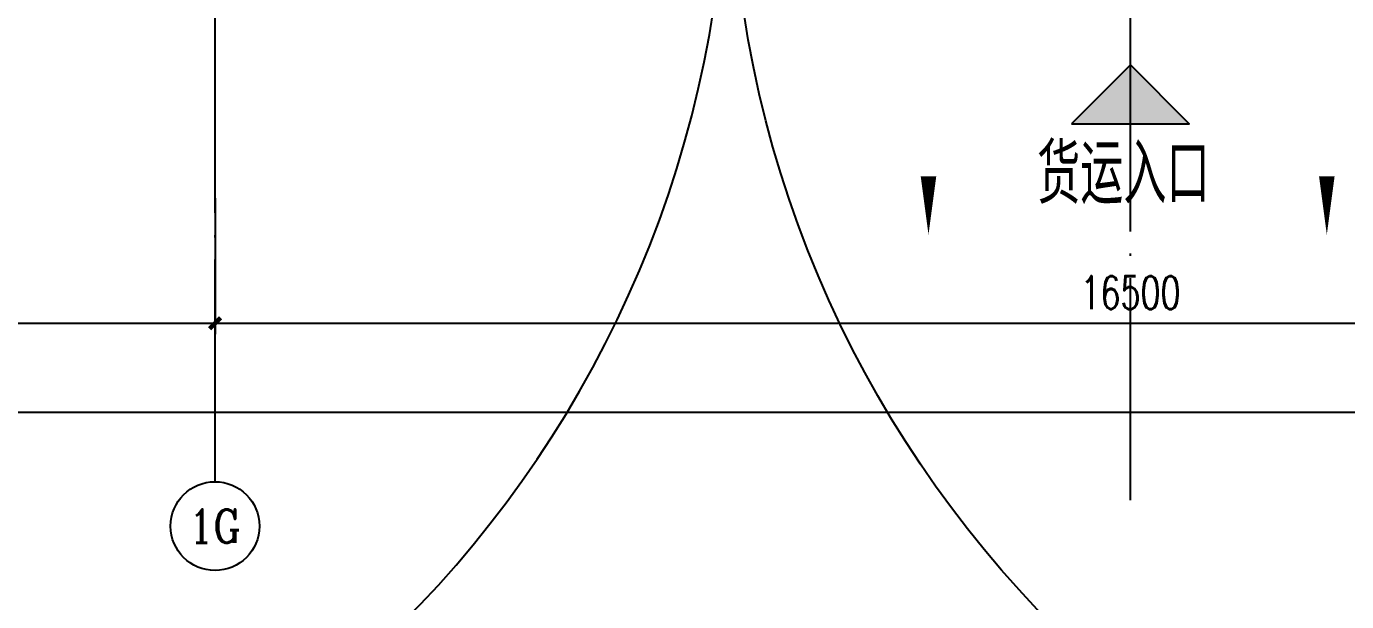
# Model space of a CAD drawing. Extents: x -821772 to -21949, y 506164 to 1049594.
# Drawn here: x -228654 to -216756, y 734747 to 739925 of the extents above; entities that cross this region are included whole.
import ezdxf
from ezdxf.enums import TextEntityAlignment as Align
from ezdxf.xclip import XClip

# ---------------------------------------------------------------- set-up
doc = ezdxf.new("R2010")
doc.units = 0
doc.header["$LTSCALE"] = 1000
doc.header["$MEASUREMENT"] = 0
doc.header["$XCLIPFRAME"] = 2
doc.linetypes.add('10平面20250807_t3$0$DOTE', pattern=[2.42, 2, -0.2, 0.02, -0.2])
doc.layers.get('Defpoints').update_dxf_attribs({"color": 210})
for name, color, linetype in [('10平面20250807_t3$0$A-AXIS-D', 8, 'Continuous'), ('10平面20250807_t3$0$A-AXIS-DOTE', 8, '10平面20250807_t3$0$DOTE'), ('10平面20250807_t3$0$A-AXIS-SYMB', 8, 'Continuous'), ('10平面20250807_t3$0$A-LIN-V', 8, 'Continuous'), ('10平面20250807_t3$0$A-TEXT', 8, 'Continuous'), ('10平面20250807_t3$0$AS-WALL', 8, 'Continuous'), ('10平面20250807_t3$0$FH-line', 8, 'Continuous'), ('10平面20250807_t3$0$FH-tri', 8, 'Continuous'), ('10平面20250807_t3$0$PUB_TEXT', 8, 'Continuous'), ('10平面20250807_t3$0$SB_ZF消火栓', 10, 'Continuous')]:
    doc.layers.add(name, color=color, linetype=linetype)
doc.styles.add('10平面20250807_t3$0$_TCH_AXIS', font='COMPLEX', dxfattribs={"bigfont": 'GBCBIG'})
doc.styles.add('10平面20250807_t3$0$_TCH_DIM_T3', font='SIMPLEX', dxfattribs={"width": 0.705882, "bigfont": 'GBCBIG'})
doc.styles.add('10平面20250807_t3$0$A-STANDARD', font='SIMPLEX', dxfattribs={"bigfont": 'GBCBIG'})
doc.dimstyles.new('10平面20250807_t3$0$_TCH_ARCH&&100', dxfattribs={"dimtxt": 297.5, "dimasz": 100, "dimexe": 100, "dimexo": 100, "dimgap": 126.25, "dimtad": 1, "dimdec": 0, "dimzin": 0, "dimdsep": 46, "dimtxsty": '10平面20250807_t3$0$_TCH_DIM_T3', "dimblk": '10平面20250807_t3$0$_ArchTick', "dimcen": 0.09, "dimclrt": 7, "dimazin": 2, "dimtfac": 1, "dimtdec": 0, "dimtix": 1, "dimtmove": 2, "dimatfit": 3, "dimfxl": 0, "dimtolj": 1, "dimtzin": 0, "dimarcsym": 0})

# ---------------------------------------------------------------- blocks, each defined once
blk = doc.blocks.new('10平面20250807_t3$0$_ArchTick')
at = {"color": 0, "linetype": 'ByBlock', "const_width": 0.4}
blk.add_lwpolyline([(-0.5, -0.5), (0.5, 0.5)], dxfattribs=at)
blk = doc.blocks.new('*D10014')
at = {"layer": '10平面20250807_t3$0$A-AXIS-D', "color": 0, "lineweight": -2}
for p, q in [((-22718, -66440), (-22718, -67667)), ((-6218, -66440), (-6218, -67667)), ((-22718, -67567), (-6218, -67567))]:
    blk.add_line(p, q, dxfattribs=at)
at = {"layer": 'Defpoints', "color": 0}
for p in [(-22718, -66340), (-6218, -66340), (-6218, -67567)]:
    blk.add_point(p, dxfattribs=at)
at = {"layer": '10平面20250807_t3$0$A-AXIS-D', "color": 0, "lineweight": -2, "xscale": 100, "yscale": 100, "zscale": 100, "rotation": 180}
blk.add_blockref('10平面20250807_t3$0$_ArchTick', (-22718, -67567), dxfattribs=at)
at = {"layer": '10平面20250807_t3$0$A-AXIS-D', "color": 0, "lineweight": -2, "xscale": 100, "yscale": 100, "zscale": 100}
blk.add_blockref('10平面20250807_t3$0$_ArchTick', (-6218, -67567), dxfattribs=at)
at = {"layer": '10平面20250807_t3$0$A-AXIS-D', "color": 7, "insert": (-14468, -67292), "char_height": 297.5, "attachment_point": 5, "style": '10平面20250807_t3$0$_TCH_DIM_T3'}
blk.add_mtext('\\A1;16500', dxfattribs=at)
blk = doc.blocks.new('*D10015')
at = {"layer": '10平面20250807_t3$0$A-AXIS-D', "color": 0, "lineweight": -2}
for p, q in [((-6218, -66440), (-6218, -67667)), ((10282, -66440), (10282, -67667)), ((-6218, -67567), (10282, -67567))]:
    blk.add_line(p, q, dxfattribs=at)
at = {"layer": 'Defpoints', "color": 0}
for p in [(-6218, -66340), (10282, -66340), (10282, -67567)]:
    blk.add_point(p, dxfattribs=at)
at = {"layer": '10平面20250807_t3$0$A-AXIS-D', "color": 0, "lineweight": -2, "xscale": 100, "yscale": 100, "zscale": 100, "rotation": 180}
blk.add_blockref('10平面20250807_t3$0$_ArchTick', (-6218, -67567), dxfattribs=at)
at = {"layer": '10平面20250807_t3$0$A-AXIS-D', "color": 0, "lineweight": -2, "xscale": 100, "yscale": 100, "zscale": 100}
blk.add_blockref('10平面20250807_t3$0$_ArchTick', (10282, -67567), dxfattribs=at)
at = {"layer": '10平面20250807_t3$0$A-AXIS-D', "color": 7, "insert": (2032, -67292), "char_height": 297.5, "attachment_point": 5, "style": '10平面20250807_t3$0$_TCH_DIM_T3'}
blk.add_mtext('\\A1;16500', dxfattribs=at)
blk = doc.blocks.new('*D10024')
at = {"layer": '10平面20250807_t3$0$A-AXIS-D', "color": 0, "lineweight": -2}
for p, q in [((-33818, -66540), (-33818, -68467)), ((92682, -66540), (92682, -68467)), ((-33818, -68367), (92682, -68367))]:
    blk.add_line(p, q, dxfattribs=at)
at = {"layer": 'Defpoints', "color": 0}
for p in [(-33818, -66440), (92682, -66440), (92682, -68367)]:
    blk.add_point(p, dxfattribs=at)
at = {"layer": '10平面20250807_t3$0$A-AXIS-D', "color": 0, "lineweight": -2, "xscale": 100, "yscale": 100, "zscale": 100, "rotation": 180}
blk.add_blockref('10平面20250807_t3$0$_ArchTick', (-33818, -68367), dxfattribs=at)
at = {"layer": '10平面20250807_t3$0$A-AXIS-D', "color": 0, "lineweight": -2, "xscale": 100, "yscale": 100, "zscale": 100}
blk.add_blockref('10平面20250807_t3$0$_ArchTick', (92682, -68367), dxfattribs=at)
at = {"layer": '10平面20250807_t3$0$A-AXIS-D', "color": 7, "insert": (29432, -68092), "char_height": 297.5, "attachment_point": 5, "style": '10平面20250807_t3$0$_TCH_DIM_T3'}
blk.add_mtext('\\A1;126500', dxfattribs=at)
blk = doc.blocks.new('10平面20250807_t3$0$JYC-1')
at = {"layer": '10平面20250807_t3$0$FH-tri'}
h = blk.add_hatch(color=2, dxfattribs=at)
h.dxf.hatch_style = 1
h.paths.add_polyline_path([(-306592, 146597), (-305342, 147847), (-306592, 147847)])
at = {"layer": '10平面20250807_t3$0$FH-tri', "color": 2}
blk.add_lwpolyline([(-306592, 146597), (-305342, 147847), (-305342, 147847), (-306592, 147847)], close=True, dxfattribs=at)
at = {"layer": '10平面20250807_t3$0$A-TEXT', "style": '10平面20250807_t3$0$A-STANDARD'}
blk.add_text('货运入口', height=900.2, rotation=45, dxfattribs=at).set_placement((-306108, 145379))
blk = doc.blocks.new('10平面20250807_t3$0$A$C5D961328')
at = {"layer": '10平面20250807_t3$0$A-LIN-V', "ltscale": 500}
blk.add_circle((350, 40), 10001, dxfattribs=at)
blk = doc.blocks.new('10平面20250807_t3$0$234243242332')
at = {"layer": '10平面20250807_t3$0$SB_ZF消火栓', "xscale": -1}
blk.add_blockref('10平面20250807_t3$0$A$C5D961328', (-231994, 741580), dxfattribs=at)
at = {"layer": '10平面20250807_t3$0$SB_ZF消火栓'}
blk.add_blockref('10平面20250807_t3$0$A$C5D961328', (-212654, 741536), dxfattribs=at)
blk = doc.blocks.new('10平面20250807_t3$0$dote')
at = {"layer": '10平面20250807_t3$0$A-AXIS-D'}
blk.add_circle((-6217.8, -69393.9), 400, dxfattribs=at)
at = {"layer": '10平面20250807_t3$0$A-AXIS-DOTE'}
for p, q in [((-6217.8, -68993.9), (-6217.8, 36662.3)), ((2032.2, -69160), (2032.2, 36662.3))]:
    blk.add_line(p, q, dxfattribs=at)
at = {"layer": '10平面20250807_t3$0$PUB_TEXT', "style": '10平面20250807_t3$0$_TCH_AXIS'}
blk.add_text('1G', height=300.65, dxfattribs=at).set_placement((-6454, -69544.2), (-5981.6, -69544.2), align=Align.FIT)
at = {"layer": '10平面20250807_t3$0$A-AXIS-D'}
for base, p1, p2, picture, middle in [((-6217.8, -67566.7), (-22717.8, -66340), (-6217.8, -66340), '*D10014', (-14467.8, -67291.7)), ((10282.2, -67566.7), (-6217.8, -66340), (10282.2, -66340), '*D10015', (2032.2, -67291.7)), ((92682.2, -68366.7), (-33817.8, -66440), (92682.2, -66440), '*D10024', (29432.2, -68091.7))]:
    dim = blk.add_linear_dim(base=base, p1=p1, p2=p2, angle=0, dimstyle='10平面20250807_t3$0$_TCH_ARCH&&100', override={"dimgap": 0}, dxfattribs=at)
    dim.commit()
    dim.dimension.update_dxf_attribs({"geometry": picture, "text_midpoint": middle, "dimtype": 129})
blk = doc.blocks.new('10平面20250807_t3')
at = {"layer": '10平面20250807_t3$0$A-AXIS-SYMB'}
for points in [[(-220524.2, 739510, 0, 0, 0), (-220524.2, 738050, 0, 140, 0), (-220524.2, 738575, 0, 0, 0)], [(-216934.2, 739510, 0, 0, 0), (-216934.2, 738050, 0, 140, 0), (-216934.2, 738575, 0, 0, 0)]]:
    blk.add_lwpolyline(points, format="xyseb", dxfattribs=at)
at = {"layer": '10平面20250807_t3$0$AS-WALL'}
blk.add_blockref('10平面20250807_t3$0$dote', (-220736.4, 804820), dxfattribs=at)
at = {"layer": '10平面20250807_t3$0$FH-line', "xscale": 0.6000000000000002, "yscale": 0.6000000000000002, "zscale": 0.6000000000000002, "rotation": 315.0000000000014}
blk.add_blockref('10平面20250807_t3$0$JYC-1', (-151354.2, 546777.7), dxfattribs=at)
at = {"layer": '10平面20250807_t3$0$SB_ZF消火栓', "linetype": 'Continuous'}
blk.add_blockref('10平面20250807_t3$0$234243242332', (0, 0), dxfattribs=at)

msp = doc.modelspace()

# ---------------------------------------------------------------- block references
at = {"ltscale": 100}
ref = msp.add_blockref('10平面20250807_t3', (0, 0), dxfattribs=at)
XClip(ref).set_block_clipping_path([(-386212.6353242097, 506163.79756496), (-21948.7593967821, 884998.2285294847)])

doc.saveas('drawing.dxf')
